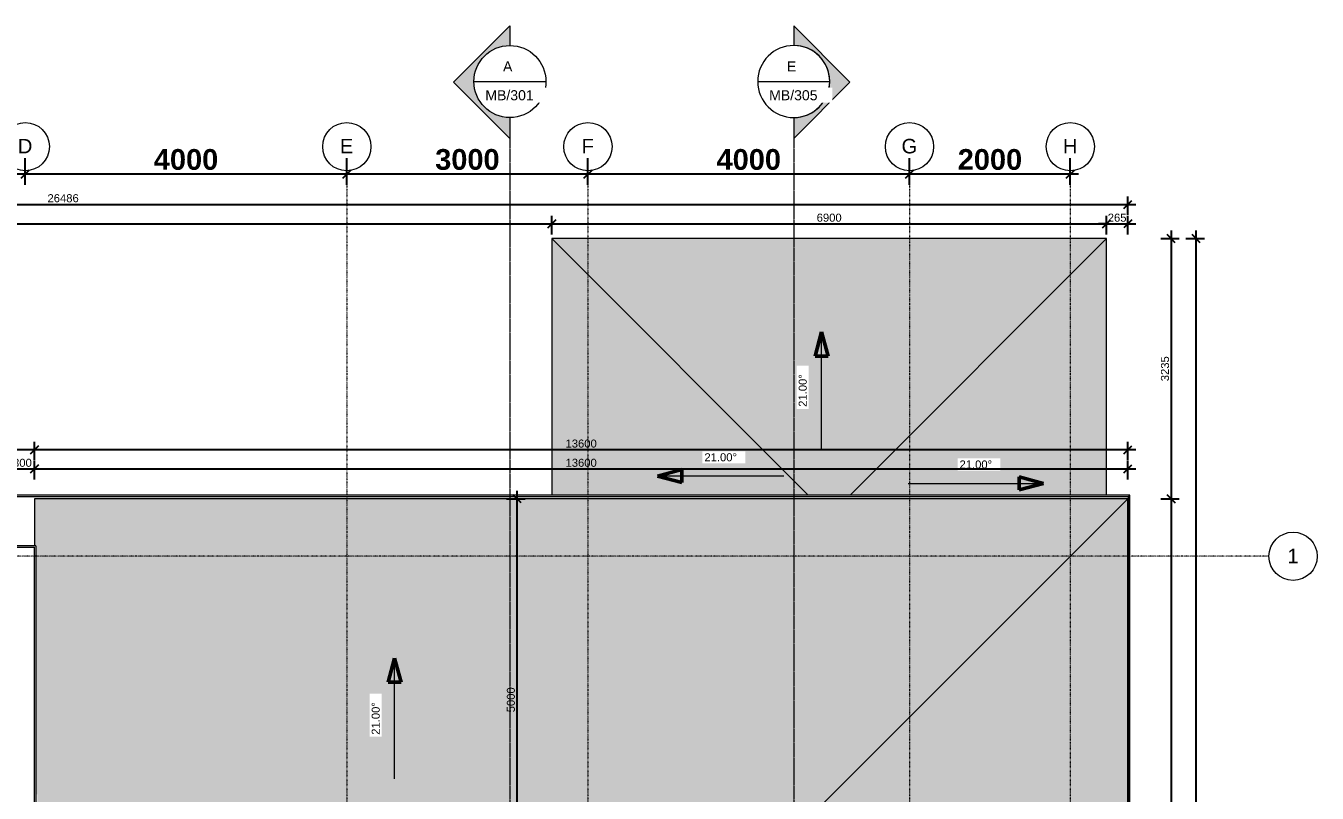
# Model space of a CAD drawing. Header units: millimetres. Extents: x -21051 to 202668, y -15646 to 13691.
# Drawn here: x 128774 to 144838, y 3760 to 13303 of the extents above; entities that cross this region are included whole.
import ezdxf

# ---------------------------------------------------------------- set-up
doc = ezdxf.new("R2010")
doc.units = ezdxf.units.MM
doc.linetypes.add('Dash dot', pattern=[15.875, 6.35, -4.7625, 0, -4.7625])
doc.linetypes.add('TD_Level Line', pattern=[8, 4, -2, 0, -2])
for name, color, linetype, lineweight in [('A-ANNO-DIMS', 211, 'Continuous', 9), ('A-DETL-MBND', 5, 'Continuous', 5), ('A-ROOF', 132, 'Continuous', 5), ('A-ROOF-PATT', 132, 'Continuous', 5), ('A-WALL', 113, 'Continuous', 5), ('G-ANNO-DIMS', 111, 'Continuous', 9), ('G-ANNO-SYMB', 111, 'Continuous', 9), ('I-WALL', 2, 'Continuous', 5), ('Q-CASE', 31, 'Continuous', 5), ('S-GRID', 1, 'Continuous', 9), ('S-GRID-IDEN', 1, 'Continuous', 9)]:
    doc.layers.add(name, color=color, linetype=linetype, lineweight=lineweight)
doc.layers.get('0').off()
doc.styles.add('Arial', font='arial.ttf', dxfattribs={"height": 250})
doc.styles.add('Arial_1', font='arial.ttf', dxfattribs={"height": 125})
doc.styles.add('Arial_2', font='arial.ttf', dxfattribs={"height": 180})
doc.styles.add('Arial_3', font='arial.ttf', dxfattribs={"height": 100})
doc.styles.add('Arial_B', font='arialbd.ttf', dxfattribs={"height": 257.936508})
doc.dimstyles.new('Arial_1_0', dxfattribs={"dimscale": 304.8, "dimtxt": 102.02594, "dimasz": 0.328084, "dimexe": 0.328084, "dimexo": 0.0625, "dimgap": 0.082021, "dimtad": 1, "dimdec": 0, "dimzin": 0, "dimdsep": 46, "dimtxsty": 'Arial_3', "dimblk1": 'OBLIQUE', "dimblk2": 'OBLIQUE', "dimsah": 1, "dimcen": 0.09, "dimdle": 0.328084, "dimazin": 0, "dimtfac": 1, "dimtdec": 4, "dimtix": 1, "dimtmove": 0, "dimatfit": 3, "dimfxl": 0.492126, "dimfxlon": 1, "dimtvp": 1, "dimtolj": 1, "dimtzin": 0, "dimarcsym": 2})
doc.dimstyles.new('Arial_2_5', dxfattribs={"dimscale": 304.8, "dimtxt": 255.06485, "dimasz": 0.328084, "dimexe": 0.656168, "dimexo": 0.0625, "dimgap": 0.164042, "dimtad": 1, "dimdec": 0, "dimzin": 0, "dimdsep": 46, "dimtxsty": 'Arial_B', "dimblk1": 'OBLIQUE', "dimblk2": 'OBLIQUE', "dimsah": 1, "dimcen": 0.09, "dimdle": 0.328084, "dimazin": 0, "dimtfac": 1, "dimtdec": 4, "dimtix": 1, "dimtmove": 0, "dimatfit": 3, "dimfxl": 0.492126, "dimfxlon": 1, "dimtvp": 1, "dimtolj": 1, "dimtzin": 0, "dimarcsym": 2})

# ---------------------------------------------------------------- blocks, each defined once
blk = doc.blocks.new('PARAPET4 - PARAPET-973503-02_Pent floor')
at = {"layer": 'Q-CASE'}
for p, q in [((6513, 13414), (7254, -9117)), ((7273, -9136), (6532, 13433)), ((6216, 4463), (6215, 4465)), ((-9183, -9677), (7273, -9136)), ((7254, -9117), (-9164, -9657))]:
    blk.add_line(p, q, dxfattribs=at)
blk.add_open_spline([(7254, -9117), (7256, -9119), (7259, -9121), (7262, -9125), (7264, -9127), (7266, -9128), (7267, -9130), (7269, -9131), (7271, -9133), (7273, -9135), (7274, -9136), (7274, -9136), (7273, -9135)], degree=3, knots=[-1, -1, -1, -1, -0.9166667, -0.875, -0.8333333, -0.7916667, -0.7708333, -0.75, -0.6666667, -0.6111111, -0.5555556, -0.4444444, -0.4444444, -0.4444444, -0.4444444], dxfattribs=at)
blk = doc.blocks.new('Section - _-1243848-02_Pent floor')
at = {"layer": 'G-ANNO-SYMB'}
h = blk.add_hatch(color=256, dxfattribs=at)
edge = h.paths.add_edge_path()
edge.add_line((-12.93, 0), (-5.93, 7))
edge.add_line((-5.93, 7), (1.07, 0))
edge.add_line((1.07, 0), (-1.52, 0))
edge.add_arc((-6, 0), 4.48, 0, 180)
edge.add_line((-10.48, 0), (-12.93, 0))
for p, q in [((-5.93, 7), (-12.93, 0)), ((1.07, 0), (-5.93, 7)), ((-12.93, 0), (-10.48, 0)), ((-1.52, 0), (1.07, 0))]:
    blk.add_line(p, q, dxfattribs=at)
for start, end in [(360, 180), (0, 180), (180, 360)]:
    blk.add_arc((-6, 0), 4.48, start, end, dxfattribs=at)
blk = doc.blocks.new('Grid - _-182767-02_Pent floor')
at = {"layer": 'S-GRID-IDEN'}
blk.add_circle((0, 0), 3, dxfattribs=at)
blk = doc.blocks.new('_Oblique')
at = {"color": 0, "linetype": 'ByBlock', "lineweight": -2}
blk.add_line((-0.5, -0.5), (0.5, 0.5), dxfattribs=at)
blk = doc.blocks.new('*D1426')
at = {"layer": 'A-ANNO-DIMS', "color": 0, "lineweight": -2, "transparency": 16777216}
for p, q in [((139767, 11326), (139767, 11657)), ((141767, 11326), (141767, 11657)), ((141867, 11457), (139667, 11457))]:
    blk.add_line(p, q, dxfattribs=at)
at = {"layer": 'Defpoints', "color": 0, "transparency": 16777216}
for p in [(139767, 11457), (139767, 11307), (141767, 11307)]:
    blk.add_point(p, dxfattribs=at)
at = {"layer": 'A-ANNO-DIMS', "color": 0, "lineweight": -2, "transparency": 16777216, "xscale": 100, "yscale": 100, "zscale": 100, "rotation": 180}
blk.add_blockref('_Oblique', (139767, 11457), dxfattribs=at)
at = {"layer": 'A-ANNO-DIMS', "color": 0, "lineweight": -2, "transparency": 16777216, "xscale": 100, "yscale": 100, "zscale": 100}
blk.add_blockref('_Oblique', (141767, 11457), dxfattribs=at)
at = {"layer": 'A-ANNO-DIMS', "color": 0, "transparency": 16777216, "insert": (140767, 11639), "char_height": 257.9, "width": 932.81, "attachment_point": 5, "style": 'Arial_B'}
blk.add_mtext('\\A1;2000', dxfattribs=at)
blk = doc.blocks.new('*D1427')
at = {"layer": 'A-ANNO-DIMS', "color": 0, "lineweight": -2, "transparency": 16777216}
for p, q in [((135767, 11326), (135767, 11657)), ((139767, 11326), (139767, 11657)), ((139867, 11457), (135667, 11457))]:
    blk.add_line(p, q, dxfattribs=at)
at = {"layer": 'Defpoints', "color": 0, "transparency": 16777216}
for p in [(135767, 11457), (135767, 11307), (139767, 11307)]:
    blk.add_point(p, dxfattribs=at)
at = {"layer": 'A-ANNO-DIMS', "color": 0, "lineweight": -2, "transparency": 16777216, "xscale": 100, "yscale": 100, "zscale": 100, "rotation": 180}
blk.add_blockref('_Oblique', (135767, 11457), dxfattribs=at)
at = {"layer": 'A-ANNO-DIMS', "color": 0, "lineweight": -2, "transparency": 16777216, "xscale": 100, "yscale": 100, "zscale": 100}
blk.add_blockref('_Oblique', (139767, 11457), dxfattribs=at)
at = {"layer": 'A-ANNO-DIMS', "color": 0, "transparency": 16777216, "insert": (137767, 11639), "char_height": 257.9, "width": 932.81, "attachment_point": 5, "style": 'Arial_B'}
blk.add_mtext('\\A1;4000', dxfattribs=at)
blk = doc.blocks.new('*D1428')
at = {"layer": 'A-ANNO-DIMS', "color": 0, "lineweight": -2, "transparency": 16777216}
for p, q in [((132767, 11326), (132767, 11657)), ((135767, 11326), (135767, 11657)), ((135867, 11457), (132667, 11457))]:
    blk.add_line(p, q, dxfattribs=at)
at = {"layer": 'Defpoints', "color": 0, "transparency": 16777216}
for p in [(132767, 11457), (132767, 11307), (135767, 11307)]:
    blk.add_point(p, dxfattribs=at)
at = {"layer": 'A-ANNO-DIMS', "color": 0, "lineweight": -2, "transparency": 16777216, "xscale": 100, "yscale": 100, "zscale": 100, "rotation": 180}
blk.add_blockref('_Oblique', (132767, 11457), dxfattribs=at)
at = {"layer": 'A-ANNO-DIMS', "color": 0, "lineweight": -2, "transparency": 16777216, "xscale": 100, "yscale": 100, "zscale": 100}
blk.add_blockref('_Oblique', (135767, 11457), dxfattribs=at)
at = {"layer": 'A-ANNO-DIMS', "color": 0, "transparency": 16777216, "insert": (134267, 11639), "char_height": 257.9, "width": 932.81, "attachment_point": 5, "style": 'Arial_B'}
blk.add_mtext('\\A1;3000', dxfattribs=at)
blk = doc.blocks.new('*D1429')
at = {"layer": 'A-ANNO-DIMS', "color": 0, "lineweight": -2, "transparency": 16777216}
for p, q in [((128767, 11326), (128767, 11657)), ((132767, 11326), (132767, 11657)), ((132867, 11457), (128667, 11457))]:
    blk.add_line(p, q, dxfattribs=at)
at = {"layer": 'Defpoints', "color": 0, "transparency": 16777216}
for p in [(128767, 11457), (128767, 11307), (132767, 11307)]:
    blk.add_point(p, dxfattribs=at)
at = {"layer": 'A-ANNO-DIMS', "color": 0, "lineweight": -2, "transparency": 16777216, "xscale": 100, "yscale": 100, "zscale": 100, "rotation": 180}
blk.add_blockref('_Oblique', (128767, 11457), dxfattribs=at)
at = {"layer": 'A-ANNO-DIMS', "color": 0, "lineweight": -2, "transparency": 16777216, "xscale": 100, "yscale": 100, "zscale": 100}
blk.add_blockref('_Oblique', (132767, 11457), dxfattribs=at)
at = {"layer": 'A-ANNO-DIMS', "color": 0, "transparency": 16777216, "insert": (130767, 11639), "char_height": 257.9, "width": 932.81, "attachment_point": 5, "style": 'Arial_B'}
blk.add_mtext('\\A1;4000', dxfattribs=at)
blk = doc.blocks.new('*D1430')
at = {"layer": 'A-ANNO-DIMS', "color": 0, "lineweight": -2, "transparency": 16777216}
for p, q in [((126667, 11326), (126667, 11657)), ((128767, 11326), (128767, 11657)), ((128867, 11457), (126567, 11457))]:
    blk.add_line(p, q, dxfattribs=at)
at = {"layer": 'Defpoints', "color": 0, "transparency": 16777216}
for p in [(126667, 11457), (126667, 11307), (128767, 11307)]:
    blk.add_point(p, dxfattribs=at)
at = {"layer": 'A-ANNO-DIMS', "color": 0, "lineweight": -2, "transparency": 16777216, "xscale": 100, "yscale": 100, "zscale": 100, "rotation": 180}
blk.add_blockref('_Oblique', (126667, 11457), dxfattribs=at)
at = {"layer": 'A-ANNO-DIMS', "color": 0, "lineweight": -2, "transparency": 16777216, "xscale": 100, "yscale": 100, "zscale": 100}
blk.add_blockref('_Oblique', (128767, 11457), dxfattribs=at)
at = {"layer": 'A-ANNO-DIMS', "color": 0, "transparency": 16777216, "insert": (127717, 11639), "char_height": 257.9, "width": 932.81, "attachment_point": 5, "style": 'Arial_B'}
blk.add_mtext('\\A1;2100', dxfattribs=at)
blk = doc.blocks.new('*D1499')
at = {"layer": 'A-ANNO-DIMS', "color": 0, "lineweight": -2, "transparency": 16777216}
for p, q in [((134753, 7421), (134984, 7421)), ((134884, 2321), (134884, 7521)), ((134753, 2421), (134984, 2421))]:
    blk.add_line(p, q, dxfattribs=at)
at = {"layer": 'Defpoints', "color": 0, "transparency": 16777216}
for p in [(134734, 7421), (134884, 7421), (134734, 2421)]:
    blk.add_point(p, dxfattribs=at)
at = {"layer": 'A-ANNO-DIMS', "color": 0, "lineweight": -2, "transparency": 16777216, "xscale": 100, "yscale": 100, "zscale": 100}
for p, rotation in [((134884, 7421), 90), ((134884, 2421), 270)]:
    blk.add_blockref('_Oblique', p, dxfattribs=dict(at, rotation=rotation))
at = {"layer": 'A-ANNO-DIMS', "color": 0, "transparency": 16777216, "insert": (134808, 4921), "char_height": 100, "width": 369.18, "attachment_point": 5, "rotation": 90, "style": 'Arial_3'}
blk.add_mtext('\\A1;5000', dxfattribs=at)
blk = doc.blocks.new('*D1370')
at = {"layer": 'A-ANNO-DIMS', "color": 0, "lineweight": -2, "transparency": 16777216}
for p, q in [((115995, 10951), (115995, 11182)), ((142482, 10951), (142482, 11182)), ((115895, 11082), (142582, 11082))]:
    blk.add_line(p, q, dxfattribs=at)
at = {"layer": 'Defpoints', "color": 0, "transparency": 16777216}
for p in [(115995, 10932), (142482, 11082), (142482, 10932)]:
    blk.add_point(p, dxfattribs=at)
at = {"layer": 'A-ANNO-DIMS', "color": 0, "lineweight": -2, "transparency": 16777216, "xscale": 100, "yscale": 100, "zscale": 100, "rotation": 180}
blk.add_blockref('_Oblique', (115995, 11082), dxfattribs=at)
at = {"layer": 'A-ANNO-DIMS', "color": 0, "lineweight": -2, "transparency": 16777216, "xscale": 100, "yscale": 100, "zscale": 100}
blk.add_blockref('_Oblique', (142482, 11082), dxfattribs=at)
at = {"layer": 'A-ANNO-DIMS', "color": 0, "transparency": 16777216, "insert": (129238, 11158), "char_height": 100, "width": 461.47, "attachment_point": 5, "style": 'Arial_3'}
blk.add_mtext('\\A1;26486', dxfattribs=at)
blk = doc.blocks.new('*D1393')
at = {"layer": 'A-ANNO-DIMS', "color": 0, "lineweight": -2, "transparency": 16777216}
for p, q in [((128582, 7661), (128582, 7892)), ((128882, 7661), (128882, 7892)), ((128482, 7792), (128982, 7792))]:
    blk.add_line(p, q, dxfattribs=at)
at = {"layer": 'Defpoints', "color": 0, "transparency": 16777216}
for p in [(128882, 7792), (128582, 7642), (128882, 7642)]:
    blk.add_point(p, dxfattribs=at)
at = {"layer": 'A-ANNO-DIMS', "color": 0, "lineweight": -2, "transparency": 16777216, "xscale": 100, "yscale": 100, "zscale": 100, "rotation": 180}
blk.add_blockref('_Oblique', (128582, 7792), dxfattribs=at)
at = {"layer": 'A-ANNO-DIMS', "color": 0, "lineweight": -2, "transparency": 16777216, "xscale": 100, "yscale": 100, "zscale": 100}
blk.add_blockref('_Oblique', (128882, 7792), dxfattribs=at)
at = {"layer": 'A-ANNO-DIMS', "color": 0, "transparency": 16777216, "insert": (128732, 7868), "char_height": 100, "width": 276.88, "attachment_point": 5, "style": 'Arial_3'}
blk.add_mtext('\\A1;300', dxfattribs=at)
blk = doc.blocks.new('*D1394')
at = {"layer": 'A-ANNO-DIMS', "color": 0, "lineweight": -2, "transparency": 16777216}
for p, q in [((128882, 7661), (128882, 7892)), ((142482, 7661), (142482, 7892)), ((128782, 7792), (142582, 7792))]:
    blk.add_line(p, q, dxfattribs=at)
at = {"layer": 'Defpoints', "color": 0, "transparency": 16777216}
for p in [(142482, 7792), (128882, 7642), (142482, 7642)]:
    blk.add_point(p, dxfattribs=at)
at = {"layer": 'A-ANNO-DIMS', "color": 0, "lineweight": -2, "transparency": 16777216, "xscale": 100, "yscale": 100, "zscale": 100, "rotation": 180}
blk.add_blockref('_Oblique', (128882, 7792), dxfattribs=at)
at = {"layer": 'A-ANNO-DIMS', "color": 0, "lineweight": -2, "transparency": 16777216, "xscale": 100, "yscale": 100, "zscale": 100}
blk.add_blockref('_Oblique', (142482, 7792), dxfattribs=at)
at = {"layer": 'A-ANNO-DIMS', "color": 0, "transparency": 16777216, "insert": (135682, 7868), "char_height": 100, "width": 461.47, "attachment_point": 5, "style": 'Arial_3'}
blk.add_mtext('\\A1;13600', dxfattribs=at)
blk = doc.blocks.new('*D1395')
at = {"layer": 'A-ANNO-DIMS', "color": 0, "lineweight": -2, "transparency": 16777216}
for p, q in [((128882, 7900), (128882, 8131)), ((142482, 7900), (142482, 8131)), ((142582, 8031), (128782, 8031))]:
    blk.add_line(p, q, dxfattribs=at)
at = {"layer": 'Defpoints', "color": 0, "transparency": 16777216}
for p in [(128882, 8031), (128882, 7881), (142482, 7881)]:
    blk.add_point(p, dxfattribs=at)
at = {"layer": 'A-ANNO-DIMS', "color": 0, "lineweight": -2, "transparency": 16777216, "xscale": 100, "yscale": 100, "zscale": 100, "rotation": 180}
blk.add_blockref('_Oblique', (128882, 8031), dxfattribs=at)
at = {"layer": 'A-ANNO-DIMS', "color": 0, "lineweight": -2, "transparency": 16777216, "xscale": 100, "yscale": 100, "zscale": 100}
blk.add_blockref('_Oblique', (142482, 8031), dxfattribs=at)
at = {"layer": 'A-ANNO-DIMS', "color": 0, "transparency": 16777216, "insert": (135682, 8107), "char_height": 100, "width": 461.47, "attachment_point": 5, "style": 'Arial_3'}
blk.add_mtext('\\A1;13600', dxfattribs=at)
blk = doc.blocks.new('*D1396')
at = {"layer": 'A-ANNO-DIMS', "color": 0, "lineweight": -2, "transparency": 16777216}
for p, q in [((120552, 7900), (120552, 8131)), ((128882, 7900), (128882, 8131)), ((128982, 8031), (120452, 8031))]:
    blk.add_line(p, q, dxfattribs=at)
at = {"layer": 'Defpoints', "color": 0, "transparency": 16777216}
for p in [(120552, 8031), (120552, 7881), (128882, 7881)]:
    blk.add_point(p, dxfattribs=at)
at = {"layer": 'A-ANNO-DIMS', "color": 0, "lineweight": -2, "transparency": 16777216, "xscale": 100, "yscale": 100, "zscale": 100, "rotation": 180}
blk.add_blockref('_Oblique', (120552, 8031), dxfattribs=at)
at = {"layer": 'A-ANNO-DIMS', "color": 0, "lineweight": -2, "transparency": 16777216, "xscale": 100, "yscale": 100, "zscale": 100}
blk.add_blockref('_Oblique', (128882, 8031), dxfattribs=at)
at = {"layer": 'A-ANNO-DIMS', "color": 0, "transparency": 16777216, "insert": (124717, 8107), "char_height": 100, "width": 369.18, "attachment_point": 5, "style": 'Arial_3'}
blk.add_mtext('\\A1;8330', dxfattribs=at)
blk = doc.blocks.new('*D1398')
at = {"layer": 'A-ANNO-DIMS', "color": 0, "lineweight": -2, "transparency": 16777216}
for p, q in [((115995, 10709), (115995, 10940)), ((135317, 10709), (135317, 10940)), ((115895, 10840), (135417, 10840))]:
    blk.add_line(p, q, dxfattribs=at)
at = {"layer": 'Defpoints', "color": 0, "transparency": 16777216}
for p in [(135317, 10840), (115995, 10690), (135317, 10690)]:
    blk.add_point(p, dxfattribs=at)
at = {"layer": 'A-ANNO-DIMS', "color": 0, "lineweight": -2, "transparency": 16777216, "xscale": 100, "yscale": 100, "zscale": 100, "rotation": 180}
blk.add_blockref('_Oblique', (115995, 10840), dxfattribs=at)
at = {"layer": 'A-ANNO-DIMS', "color": 0, "lineweight": -2, "transparency": 16777216, "xscale": 100, "yscale": 100, "zscale": 100}
blk.add_blockref('_Oblique', (135317, 10840), dxfattribs=at)
at = {"layer": 'A-ANNO-DIMS', "color": 0, "transparency": 16777216, "insert": (125656, 10916), "char_height": 100, "width": 461.47, "attachment_point": 5, "style": 'Arial_3'}
blk.add_mtext('\\A1;19321', dxfattribs=at)
blk = doc.blocks.new('*D1399')
at = {"layer": 'A-ANNO-DIMS', "color": 0, "lineweight": -2, "transparency": 16777216}
for p, q in [((135317, 10709), (135317, 10940)), ((142217, 10709), (142217, 10940)), ((135217, 10840), (142317, 10840))]:
    blk.add_line(p, q, dxfattribs=at)
at = {"layer": 'Defpoints', "color": 0, "transparency": 16777216}
for p in [(142217, 10840), (135317, 10690), (142217, 10690)]:
    blk.add_point(p, dxfattribs=at)
at = {"layer": 'A-ANNO-DIMS', "color": 0, "lineweight": -2, "transparency": 16777216, "xscale": 100, "yscale": 100, "zscale": 100, "rotation": 180}
blk.add_blockref('_Oblique', (135317, 10840), dxfattribs=at)
at = {"layer": 'A-ANNO-DIMS', "color": 0, "lineweight": -2, "transparency": 16777216, "xscale": 100, "yscale": 100, "zscale": 100}
blk.add_blockref('_Oblique', (142217, 10840), dxfattribs=at)
at = {"layer": 'A-ANNO-DIMS', "color": 0, "transparency": 16777216, "insert": (138767, 10916), "char_height": 100, "width": 369.18, "attachment_point": 5, "style": 'Arial_3'}
blk.add_mtext('\\A1;6900', dxfattribs=at)
blk = doc.blocks.new('*D1400')
at = {"layer": 'A-ANNO-DIMS', "color": 0, "lineweight": -2, "transparency": 16777216}
for p, q in [((142217, 10709), (142217, 10940)), ((142482, 10709), (142482, 10940)), ((142217, 10840), (142117, 10840)), ((142217, 10840), (142482, 10840)), ((142482, 10840), (142582, 10840))]:
    blk.add_line(p, q, dxfattribs=at)
at = {"layer": 'Defpoints', "color": 0, "transparency": 16777216}
for p in [(142482, 10840), (142217, 10690), (142482, 10690)]:
    blk.add_point(p, dxfattribs=at)
at = {"layer": 'A-ANNO-DIMS', "color": 0, "lineweight": -2, "transparency": 16777216, "xscale": 100, "yscale": 100, "zscale": 100}
blk.add_blockref('_Oblique', (142217, 10840), dxfattribs=at)
at = {"layer": 'A-ANNO-DIMS', "color": 0, "lineweight": -2, "transparency": 16777216, "xscale": 100, "yscale": 100, "zscale": 100, "rotation": 180}
blk.add_blockref('_Oblique', (142482, 10840), dxfattribs=at)
at = {"layer": 'A-ANNO-DIMS', "color": 0, "transparency": 16777216, "insert": (142349, 10916), "char_height": 100, "width": 276.88, "attachment_point": 5, "style": 'Arial_3'}
blk.add_mtext('\\A1;265', dxfattribs=at)
blk = doc.blocks.new('*D1418')
at = {"layer": 'A-ANNO-DIMS', "color": 0, "lineweight": -2, "transparency": 16777216}
for p, q in [((142891, 10656), (143122, 10656)), ((143022, 10756), (143022, 7321)), ((142891, 7421), (143122, 7421))]:
    blk.add_line(p, q, dxfattribs=at)
at = {"layer": 'Defpoints', "color": 0, "transparency": 16777216}
for p in [(142872, 10656), (142872, 7421), (143022, 7421)]:
    blk.add_point(p, dxfattribs=at)
at = {"layer": 'A-ANNO-DIMS', "color": 0, "lineweight": -2, "transparency": 16777216, "xscale": 100, "yscale": 100, "zscale": 100}
for p, rotation in [((143022, 10656), 90), ((143022, 7421), 270)]:
    blk.add_blockref('_Oblique', p, dxfattribs=dict(at, rotation=rotation))
at = {"layer": 'A-ANNO-DIMS', "color": 0, "transparency": 16777216, "insert": (142945, 9038), "char_height": 100, "width": 369.18, "attachment_point": 5, "rotation": 90, "style": 'Arial_3'}
blk.add_mtext('\\A1;3235', dxfattribs=at)
blk = doc.blocks.new('*D1419')
at = {"layer": 'A-ANNO-DIMS', "color": 0, "lineweight": -2, "transparency": 16777216}
for p, q in [((142891, 7421), (143122, 7421)), ((143022, 7521), (143022, -9109)), ((142891, -9009), (143122, -9009))]:
    blk.add_line(p, q, dxfattribs=at)
at = {"layer": 'Defpoints', "color": 0, "transparency": 16777216}
for p in [(142872, 7421), (142872, -9009), (143022, -9009)]:
    blk.add_point(p, dxfattribs=at)
at = {"layer": 'A-ANNO-DIMS', "color": 0, "lineweight": -2, "transparency": 16777216, "xscale": 100, "yscale": 100, "zscale": 100}
for p, rotation in [((143022, 7421), 90), ((143022, -9009), 270)]:
    blk.add_blockref('_Oblique', p, dxfattribs=dict(at, rotation=rotation))
at = {"layer": 'A-ANNO-DIMS', "color": 0, "transparency": 16777216, "insert": (142945, -794), "char_height": 100, "width": 461.47, "attachment_point": 5, "rotation": 90, "style": 'Arial_3'}
blk.add_mtext('\\A1;16430', dxfattribs=at)
blk = doc.blocks.new('*D1421')
at = {"layer": 'A-ANNO-DIMS', "color": 0, "lineweight": -2, "transparency": 16777216}
for p, q in [((143203, 10656), (143434, 10656)), ((143334, -13109), (143334, 10756)), ((143203, -13009), (143434, -13009))]:
    blk.add_line(p, q, dxfattribs=at)
at = {"layer": 'Defpoints', "color": 0, "transparency": 16777216}
for p in [(143184, 10656), (143334, 10656), (143184, -13009)]:
    blk.add_point(p, dxfattribs=at)
at = {"layer": 'A-ANNO-DIMS', "color": 0, "lineweight": -2, "transparency": 16777216, "xscale": 100, "yscale": 100, "zscale": 100}
for p, rotation in [((143334, 10656), 90), ((143334, -13009), 270)]:
    blk.add_blockref('_Oblique', p, dxfattribs=dict(at, rotation=rotation))
at = {"layer": 'A-ANNO-DIMS', "color": 0, "transparency": 16777216, "insert": (143258, -1177), "char_height": 100, "width": 461.47, "attachment_point": 5, "rotation": 90, "style": 'Arial_3'}
blk.add_mtext('\\A1;23665', dxfattribs=at)

msp = doc.modelspace()

# ---------------------------------------------------------------- hatches: boundary and pattern name
at = {"layer": 'A-DETL-MBND'}
h = msp.add_hatch(dxfattribs=at)
h.set_pattern_fill('FP_12', color=256, style=0, pattern_type=2)
h.set_pattern_definition([(185.321, (133742.2914, 380.504), (1422.777465, 126.991261), [109.552, -2629.24]), (90, (133633.21, 370.34), (-118.565, 127), [10.16, -116.84]), (270, (133623.73, 497.34), (118.565, -127), [35.56, -91.44]), (0, (133623.73, 461.78), (118.565, 127), [11.856, -106.708]), (180, (133635.58, 380.5), (-118.565, -127), [11.856, -106.708]), (270, (133623.73, 380.5), (118.565, -127), [10.16, -116.84]), (270, (133633.21, 497.34), (118.565, -127), [25.4, -101.6]), (354.679, (133633.2114, 471.944), (1422.777465, -126.991261), [109.552, -2629.24]), (320.782, (133639.1404, 471.944), (-2015.6072356, 1650.990985), [32.138, -3181.648]), (287.286, (133664.04, 451.624), (118.566, -253.99939), [31.922, -367.1]), (252.714, (133673.524, 421.144), (118.566, 253.99939), [31.922, -367.1]), (219.218, (133664.0384, 390.664), (-2015.6072356, -1650.990985), [32.138, -3181.648]), (288.981, (133655.7394, 445.274), (-474.2663295, 1396.997354), [25.517, -2526.225]), (251.019, (133664.0384, 421.144), (-474.2663295, -1396.997354), [25.517, -2526.225]), (219.321, (133655.7394, 397.014), (-1541.347746, -1269.9923843), [26.055, -2579.41]), (320.679, (133635.5834, 461.784), (-1541.347746, 1269.9923843), [26.055, -2579.41])])
h.paths.add_polyline_path([(137180.3, 7466.5), (138505.9, 7466.5), (135316.6, 10655.8), (135316.6, 7466.5), (136756.1, 7466.5)])
h = msp.add_hatch(dxfattribs=at)
h.set_pattern_fill('FP_13', color=256, style=0, pattern_type=2)
h.set_pattern_definition([(95.321, (133020.7114, 1477.078), (126.991261, -1422.7774649), [109.552, -2629.24]), (0, (133010.55, 1586.16), (127, 118.565), [10.16, -116.84]), (180, (133137.55, 1595.64), (-127, -118.565), [35.56, -91.44]), (270, (133101.99, 1595.64), (127, -118.565), [11.856, -106.708]), (90, (133020.71, 1583.79), (-127, 118.565), [11.856, -106.708]), (180, (133020.71, 1595.64), (-127, -118.565), [10.16, -116.84]), (180, (133137.55, 1586.16), (-127, -118.565), [25.4, -101.6]), (264.679, (133112.1514, 1586.158), (-126.991261, -1422.777465), [109.552, -2629.24]), (230.782, (133112.1514, 1580.23), (1650.990985, 2015.6072356), [32.138, -3181.648]), (197.286, (133091.83, 1555.33), (-253.99939, -118.566), [31.922, -367.1]), (162.714, (133061.35, 1545.846), (253.99939, -118.566), [31.922, -367.1]), (129.218, (133030.8714, 1555.331), (-1650.990985, 2015.6072356), [32.138, -3181.648]), (198.981, (133085.4814, 1563.631), (1396.9973541, 474.2663295), [25.517, -2526.225]), (161.019, (133061.3514, 1555.331), (-1396.9973541, 474.2663295), [25.517, -2526.225]), (129.321, (133037.2214, 1563.631), (-1269.9923843, 1541.3477461), [26.055, -2579.41]), (230.679, (133101.9914, 1583.787), (1269.9923843, 1541.3477461), [26.055, -2579.41])])
h.paths.add_polyline_path([(138505.9, 7466.5), (139027.2, 7466.5), (142216.6, 10655.8), (135316.6, 10655.8), (138452.9, 7519.5)])
h = msp.add_hatch(dxfattribs=at)
h.set_pattern_fill('FP_14', color=256, style=0, pattern_type=2)
h.set_pattern_definition([(5.321, (133978.6554, 614.184), (-1422.7774649, -126.991261), [109.552, -2629.24]), (270, (134087.74, 624.34), (118.565, -127), [10.16, -116.84]), (90, (134097.22, 497.34), (-118.565, 127), [35.56, -91.44]), (180, (134097.22, 532.9), (-118.565, -127), [11.856, -106.708]), (0, (134085.36, 614.18), (118.565, 127), [11.856, -106.708]), (90, (134097.22, 614.18), (-118.565, 127), [10.16, -116.84]), (90, (134087.74, 497.34), (-118.565, 127), [25.4, -101.6]), (174.679, (134087.7354, 522.744), (-1422.7774649, 126.991261), [109.552, -2629.24]), (140.782, (134081.8064, 522.744), (2015.6072356, -1650.990985), [32.138, -3181.648]), (107.286, (134056.91, 543.064), (-118.566, 253.99939), [31.922, -367.1]), (72.714, (134047.422, 573.544), (-118.566, -253.99939), [31.922, -367.1]), (39.218, (134056.9084, 604.024), (2015.6072356, 1650.990985), [32.138, -3181.648]), (108.981, (134065.2074, 549.414), (474.2663295, -1396.9973541), [25.517, -2526.225]), (71.019, (134056.9084, 573.544), (474.2663295, 1396.9973541), [25.517, -2526.225]), (39.321, (134065.2074, 597.674), (1541.3477461, 1269.9923843), [26.055, -2579.41]), (140.679, (134085.3634, 532.904), (1541.3477461, -1269.9923843), [26.055, -2579.41])])
h.paths.add_polyline_path([(142216.6, 7466.5), (142216.6, 10655.8), (139027.2, 7466.5), (141846.6, 7466.5)])
at = {"layer": 'A-ROOF-PATT'}
h = msp.add_hatch(dxfattribs=at)
h.set_pattern_fill('FP_4', color=256, style=0, pattern_type=2)
h.set_pattern_definition([(95.321, (133020.7114, 1397.982), (126.991261, -1422.777465), [109.552, -2629.24]), (0, (133010.55, 1507.06), (127, 118.565), [10.16, -116.84]), (180, (133137.55, 1516.55), (-127, -118.565), [35.56, -91.44]), (270, (133101.99, 1516.55), (127, -118.565), [11.856, -106.708]), (90, (133020.71, 1504.69), (-127, 118.565), [11.856, -106.708]), (180, (133020.71, 1516.55), (-127, -118.565), [10.16, -116.84]), (180, (133137.55, 1507.06), (-127, -118.565), [25.4, -101.6]), (264.679, (133112.1514, 1507.062), (-126.991261, -1422.777465), [109.552, -2629.24]), (230.782, (133112.1514, 1501.134), (1650.990985, 2015.6072356), [32.138, -3181.648]), (197.286, (133091.83, 1476.235), (-253.99939, -118.566), [31.922, -367.1]), (162.714, (133061.35, 1466.75), (253.99939, -118.566), [31.922, -367.1]), (129.218, (133030.8714, 1476.235), (-1650.990985, 2015.6072356), [32.138, -3181.648]), (198.981, (133085.4814, 1484.534), (1396.997354, 474.2663295), [25.517, -2526.225]), (161.019, (133061.3514, 1476.235), (-1396.997354, 474.2663295), [25.517, -2526.225]), (129.321, (133037.2214, 1484.534), (-1269.9923843, 1541.347746), [26.055, -2579.41]), (230.679, (133101.9914, 1504.69), (1269.9923843, 1541.347746), [26.055, -2579.41])])
h.paths.add_polyline_path([(135919.2, 858.5), (142481.6, 7420.8), (128881.6, 7420.8), (128881.6, 6835.8), (128896.6, 6835.8), (128896.6, 3744.2), (128919.2, 3744.2), (128919.2, 2447.3), (135919.2, 2447.3), (135919.2, 1668.6)])
h = msp.add_hatch(dxfattribs=at)
h.set_pattern_fill('FP_5', color=256, style=0, pattern_type=2)
h.set_pattern_definition([(5.321, (134349.0554, 614.184), (-1422.777465, -126.991261), [109.552, -2629.24]), (270, (134458.14, 624.34), (118.565, -127), [10.16, -116.84]), (90, (134467.62, 497.34), (-118.565, 127), [35.56, -91.44]), (180, (134467.62, 532.9), (-118.565, -127), [11.856, -106.708]), (0, (134455.76, 614.18), (118.565, 127), [11.856, -106.708]), (90, (134467.62, 614.18), (-118.565, 127), [10.16, -116.84]), (90, (134458.14, 497.34), (-118.565, 127), [25.4, -101.6]), (174.679, (134458.1354, 522.744), (-1422.777465, 126.991261), [109.552, -2629.24]), (140.782, (134452.2074, 522.744), (2015.6072356, -1650.990985), [32.138, -3181.648]), (107.286, (134427.31, 543.064), (-118.566, 253.99939), [31.922, -367.1]), (72.714, (134417.823, 573.544), (-118.566, -253.99939), [31.922, -367.1]), (39.218, (134427.3084, 604.024), (2015.6072356, 1650.990985), [32.138, -3181.648]), (108.981, (134435.6084, 549.414), (474.2663295, -1396.9973541), [25.517, -2526.225]), (71.019, (134427.3084, 573.544), (474.2663295, 1396.9973541), [25.517, -2526.225]), (39.321, (134435.6084, 597.674), (1541.347746, 1269.9923843), [26.055, -2579.41]), (140.679, (134455.7644, 532.904), (1541.347746, -1269.9923843), [26.055, -2579.41])])
h.paths.add_polyline_path([(142481.6, -9009.2), (142481.6, 7420.8), (135919.2, 858.5), (135919.2, -2446.8), (142356.1, -8883.7)])
at = {"layer": 'G-ANNO-DIMS', "lineweight": 50}
for points in [[(138672.6, 9495.6), (138592.3, 9195.6), (138753, 9195.6)], [(136633, 7702.7), (136933, 7622.3), (136933, 7783.1)], [(141432.6, 7613), (141132.6, 7693.4), (141132.6, 7532.7)], [(133361, 5438.3), (133280.6, 5138.3), (133441.3, 5138.3)]]:
    msp.add_hatch(color=256, dxfattribs=at).paths.add_polyline_path(points)

# ---------------------------------------------------------------- linework, layer by layer
at = {"layer": 'A-DETL-MBND'}
for p, q in [((135316.6, 10655.8), (135316.6, 7466.5)), ((142216.6, 10655.8), (135316.6, 10655.8)), ((138505.9, 7466.5), (135316.6, 10655.8)), ((139027.2, 7466.5), (142216.6, 10655.8)), ((142216.6, 7466.5), (142216.6, 10655.8))]:
    msp.add_line(p, q, dxfattribs=at)
at = {"layer": 'A-ROOF'}
for p, q in [((142481.6, 7420.8), (128881.6, 7420.8)), ((128881.6, 7420.8), (128881.6, 6835.8)), ((135919.2, 858.5), (142481.6, 7420.8)), ((142481.6, -9009.2), (142481.6, 7420.8))]:
    msp.add_line(p, q, dxfattribs=at)
at = {"layer": 'A-WALL', "lineweight": 18}
for p in [(128596.6, 6820.8), (128881.6, 2420.8)]:
    msp.add_line(p, (128881.6, 6820.8), dxfattribs=at)
at = {"layer": 'G-ANNO-DIMS', "lineweight": 50}
for p, q in [((138672.6, 9495.6), (138592.3, 9195.6)), ((138753, 9195.6), (138672.6, 9495.6)), ((138592.3, 9195.6), (138753, 9195.6)), ((136933, 7783.1), (136633, 7702.7)), ((136933, 7622.3), (136933, 7783.1)), ((136633, 7702.7), (136933, 7622.3)), ((141432.6, 7613), (141132.6, 7693.4)), ((141132.6, 7693.4), (141132.6, 7532.7)), ((141132.6, 7532.7), (141432.6, 7613)), ((133361, 5438.3), (133280.6, 5138.3)), ((133441.3, 5138.3), (133361, 5438.3)), ((133280.6, 5138.3), (133441.3, 5138.3))]:
    msp.add_line(p, q, dxfattribs=at)
at = {"layer": 'G-ANNO-DIMS'}
for p, q in [((138672.6, 8037.4), (138672.6, 9495.6)), ((138201.7, 7702.7), (136633, 7702.7)), ((139748.5, 7613), (141432.6, 7613)), ((133361, 3938.3), (133361, 5438.3))]:
    msp.add_line(p, q, dxfattribs=at)
at = {"layer": 'G-ANNO-SYMB'}
for p, q in [((134347.3, 12610), (135243.3, 12610)), ((137878.1, 12610), (138774.1, 12610))]:
    msp.add_line(p, q, dxfattribs=at)
at = {"layer": 'G-ANNO-SYMB', "linetype": 'TD_Level Line', "lineweight": 18}
msp.add_line((134795.3, 12010), (134795.3, -13985.5), dxfattribs=at)
at = {"layer": 'I-WALL', "lineweight": 18}
for q in [(128581.6, 6835.8), (128896.6, 2435.8)]:
    msp.add_line((128896.6, 6835.8), q, dxfattribs=at)
at = {"layer": 'S-GRID', "linetype": 'Dash dot', "lineweight": 18}
for p, q in [((132766.6, 11499.9), (132766.6, 8999.9)), ((135766.6, 11499.9), (135766.6, 8999.9)), ((139766.6, 11499.9), (139766.6, 8999.9)), ((141766.6, 11499.9), (141766.6, 8999.9)), ((132766.6, 8999.9), (132766.6, -11369.2)), ((135766.6, 8999.9), (135766.6, -11369.2)), ((139766.6, 8999.9), (139766.6, -11369.2)), ((141766.6, 8999.9), (141766.6, -11369.2)), ((141737.6, 6705.8), (116963.2, 6705.8)), ((144237.6, 6705.8), (141737.6, 6705.8))]:
    msp.add_line(p, q, dxfattribs=at)

# ---------------------------------------------------------------- block references
at = {"layer": 'G-ANNO-SYMB', "extrusion": (0, 0, -1), "xscale": 99.99999999999994, "yscale": 99.99999999999994, "zscale": 99.99999999999994, "rotation": 270.0000000000003}
msp.add_blockref('Section - _-1243848-02_Pent floor', (-134795.3, 12010), dxfattribs=at)
at = {"layer": 'G-ANNO-SYMB', "xscale": 99.99999999999994, "yscale": 99.99999999999994, "zscale": 99.99999999999994, "rotation": 269.9999999999995}
msp.add_blockref('Section - _-1243848-02_Pent floor', (138326.1, 12010), dxfattribs=at)
at = {"layer": 'Q-CASE', "rotation": 88.11700695989701}
msp.add_blockref('PARAPET4 - PARAPET-973503-02_Pent floor', (133137.6, 497.3), dxfattribs=at)
at = {"layer": 'S-GRID-IDEN'}
for p, xscale, yscale, zscale, rotation in [((128766.6, 11799.9), 99.99999999999994, 99.99999999999994, 99.99999999999994, 180), ((132766.6, 11799.9), 99.99999999999994, 99.99999999999994, 99.99999999999994, 180), ((135766.6, 11799.9), 99.99999999999994, 99.99999999999994, 99.99999999999994, 180), ((139766.6, 11799.9), 99.99999999999993, 99.99999999999993, 99.99999999999993, 180), ((141766.6, 11799.9), 99.99999999999993, 99.99999999999993, 99.99999999999993, 180), ((144537.6, 6705.8), 99.99999999999994, 99.99999999999994, 99.99999999999994, 90)]:
    msp.add_blockref('Grid - _-182767-02_Pent floor', p, dxfattribs=dict(at, xscale=xscale, yscale=yscale, zscale=zscale, rotation=rotation))

# ---------------------------------------------------------------- dimensions: what is measured, and where the dimension line sits
at = {"layer": 'A-ANNO-DIMS'}
for base, p1, p2, override, picture, middle in [((142481.5756, 11082.2934), (115995.1358, 10932.2934), (142481.5756, 10932.2934), {"dimpost": '<>', "dimfxl": 26486.439844}, '*D1370', (129238.3557, 11158.3507)), ((135316.5756, 10839.8026), (115995.1358, 10689.8026), (135316.5756, 10689.8026), {"dimpost": '<>', "dimfxl": 19321.439844}, '*D1398', (125655.8557, 10915.894)), ((142216.6, 10839.8), (135316.6, 10689.8), (142216.6, 10689.8), {"dimpost": '<>', "dimfxl": 6900}, '*D1399', (138766.6, 10915.9)), ((142481.6, 10839.8), (142216.6, 10689.8), (142481.6, 10689.8), {"dimpost": '<>', "dimfxl": 265}, '*D1400', (142349.1, 10915.9)), ((120551.6, 8031.2), (128881.6, 7881.2), (120551.6, 7881.2), {"dimpost": '<>', "dimfxl": 8330}, '*D1396', (124716.6, 8107.3)), ((128881.6, 7791.9), (128581.6, 7641.9), (128881.6, 7641.9), {"dimpost": '<>', "dimfxl": 300}, '*D1393', (128731.6, 7868))]:
    dim = msp.add_linear_dim(base=base, p1=p1, p2=p2, dimstyle='Arial_1_0', override=override, dxfattribs=at)
    dim.commit()
    dim.dimension.update_dxf_attribs({"geometry": picture, "text_midpoint": middle})
for base, p1, p2, override, picture, middle in [((143021.6, 7420.8), (142871.6, 10655.8), (142871.6, 7420.8), {"dimpost": '<>', "dimfxl": 3235}, '*D1418', (142945.5, 9038.3)), ((143334.4, 10655.8), (143184.4, -13009.2), (143184.4, 10655.8), {"dimpost": '<>', "dimfxl": 23665}, '*D1421', (143258.3, -1176.7)), ((134884.2, 7420.8), (134734.2, 2420.8), (134734.2, 7420.8), {"dimpost": '<>', "dimfxl": 5000}, '*D1499', (134808.1, 4920.8)), ((143021.6, -9009.2), (142871.6, 7420.8), (142871.6, -9009.2), {"dimpost": '<>', "dimfxl": 16430}, '*D1419', (142945.5, -794.2))]:
    dim = msp.add_linear_dim(base=base, p1=p1, p2=p2, angle=90, dimstyle='Arial_1_0', override=override, dxfattribs=at)
    dim.commit()
    dim.dimension.update_dxf_attribs({"geometry": picture, "text_midpoint": middle})

# ---------------------------------------------------------------- next in the draw order: texts
at = {"layer": 'G-ANNO-DIMS', "char_height": 100, "width": 484.823, "attachment_point": 1, "rotation": 90, "line_spacing_factor": 0.941778, "style": 'Arial_2', "bg_fill": 3, "box_fill_scale": 1.25, "bg_fill_color": 256, "bg_fill_true_color": 13158600, "bg_fill_transparency": 0}
for insert in [(138388.1, 8564.5), (133076.4, 4486.2)]:
    msp.add_mtext('21.00°', dxfattribs=dict(at, insert=insert))
at = {"layer": 'G-ANNO-DIMS', "char_height": 100, "width": 484.823, "attachment_point": 1, "line_spacing_factor": 0.941778, "style": 'Arial_2', "bg_fill": 3, "box_fill_scale": 1.25, "bg_fill_color": 256, "bg_fill_true_color": 13158600, "bg_fill_transparency": 0}
for insert in [(137215.3, 7987.2), (140388.5, 7897.6)]:
    msp.add_mtext('21.00°', dxfattribs=dict(at, insert=insert))
at = {"layer": 'G-ANNO-SYMB', "char_height": 125, "attachment_point": 1, "style": 'Arial', "bg_fill": 3, "box_fill_scale": 1.25, "bg_fill_color": 256, "bg_fill_true_color": 13158600, "bg_fill_transparency": 0}
for s, insert, width in [('A', (134710.2, 12860.2), 144.304), ('E', (138240.9, 12860.2), 144.304), ('MB/301', (134490, 12501.9), 753.586), ('MB/305', (138020.7, 12501.9), 753.586)]:
    msp.add_mtext(s, dxfattribs=dict(at, insert=insert, width=width))
at = {"layer": 'S-GRID-IDEN', "char_height": 180, "attachment_point": 1, "style": 'Arial_1', "bg_fill": 3, "box_fill_scale": 1.25, "bg_fill_color": 256, "bg_fill_true_color": 13158600, "bg_fill_transparency": 0}
for s, insert, width in [('D', (128674.2, 11896.6), 216.456), ('E', (132680.7, 11896.6), 200.422), ('F', (135687.2, 11896.6), 184.388), ('G', (139667.2, 11896.6), 232.489), ('H', (141674.2, 11896.6), 216.456), ('1', (144467.2, 6799.8), 168.354)]:
    msp.add_mtext(s, dxfattribs=dict(at, insert=insert, width=width))

# ---------------------------------------------------------------- next in the draw order: linework, layer by layer
at = {"layer": 'G-ANNO-SYMB', "linetype": 'TD_Level Line', "lineweight": 18}
msp.add_line((138326.1, 12010), (138326.1, -13985.5), dxfattribs=at)

# ---------------------------------------------------------------- next in the draw order: dimensions: what is measured, and where the dimension line sits
at = {"layer": 'A-ANNO-DIMS'}
for base, p1, p2, dimstyle, override, picture, middle in [((126666.6, 11457), (128766.6, 11307), (126666.6, 11307), 'Arial_2_5', {"dimpost": '<>', "dimfxl": 2100}, '*D1430', (127716.6, 11638.7)), ((128766.6, 11457), (132766.6, 11307), (128766.6, 11307), 'Arial_2_5', {"dimpost": '<>', "dimfxl": 4000}, '*D1429', (130766.6, 11638.7)), ((132766.6, 11457), (135766.6, 11307), (132766.6, 11307), 'Arial_2_5', {"dimpost": '<>', "dimfxl": 3000}, '*D1428', (134266.6, 11638.7)), ((135766.6, 11457), (139766.6, 11307), (135766.6, 11307), 'Arial_2_5', {"dimpost": '<>', "dimfxl": 4000}, '*D1427', (137766.6, 11638.7)), ((139766.6, 11457), (141766.6, 11307), (139766.6, 11307), 'Arial_2_5', {"dimpost": '<>', "dimfxl": 2000}, '*D1426', (140766.6, 11638.7)), ((128881.6, 8031.2), (142481.6, 7881.2), (128881.6, 7881.2), 'Arial_1_0', {"dimpost": '<>', "dimfxl": 13600}, '*D1395', (135681.6, 8107.3)), ((142481.6, 7791.9), (128881.6, 7641.9), (142481.6, 7641.9), 'Arial_1_0', {"dimpost": '<>', "dimfxl": 13600}, '*D1394', (135681.6, 7868))]:
    dim = msp.add_linear_dim(base=base, p1=p1, p2=p2, dimstyle=dimstyle, override=override, dxfattribs=at)
    dim.commit()
    dim.dimension.update_dxf_attribs({"geometry": picture, "text_midpoint": middle})

doc.saveas('drawing.dxf')
